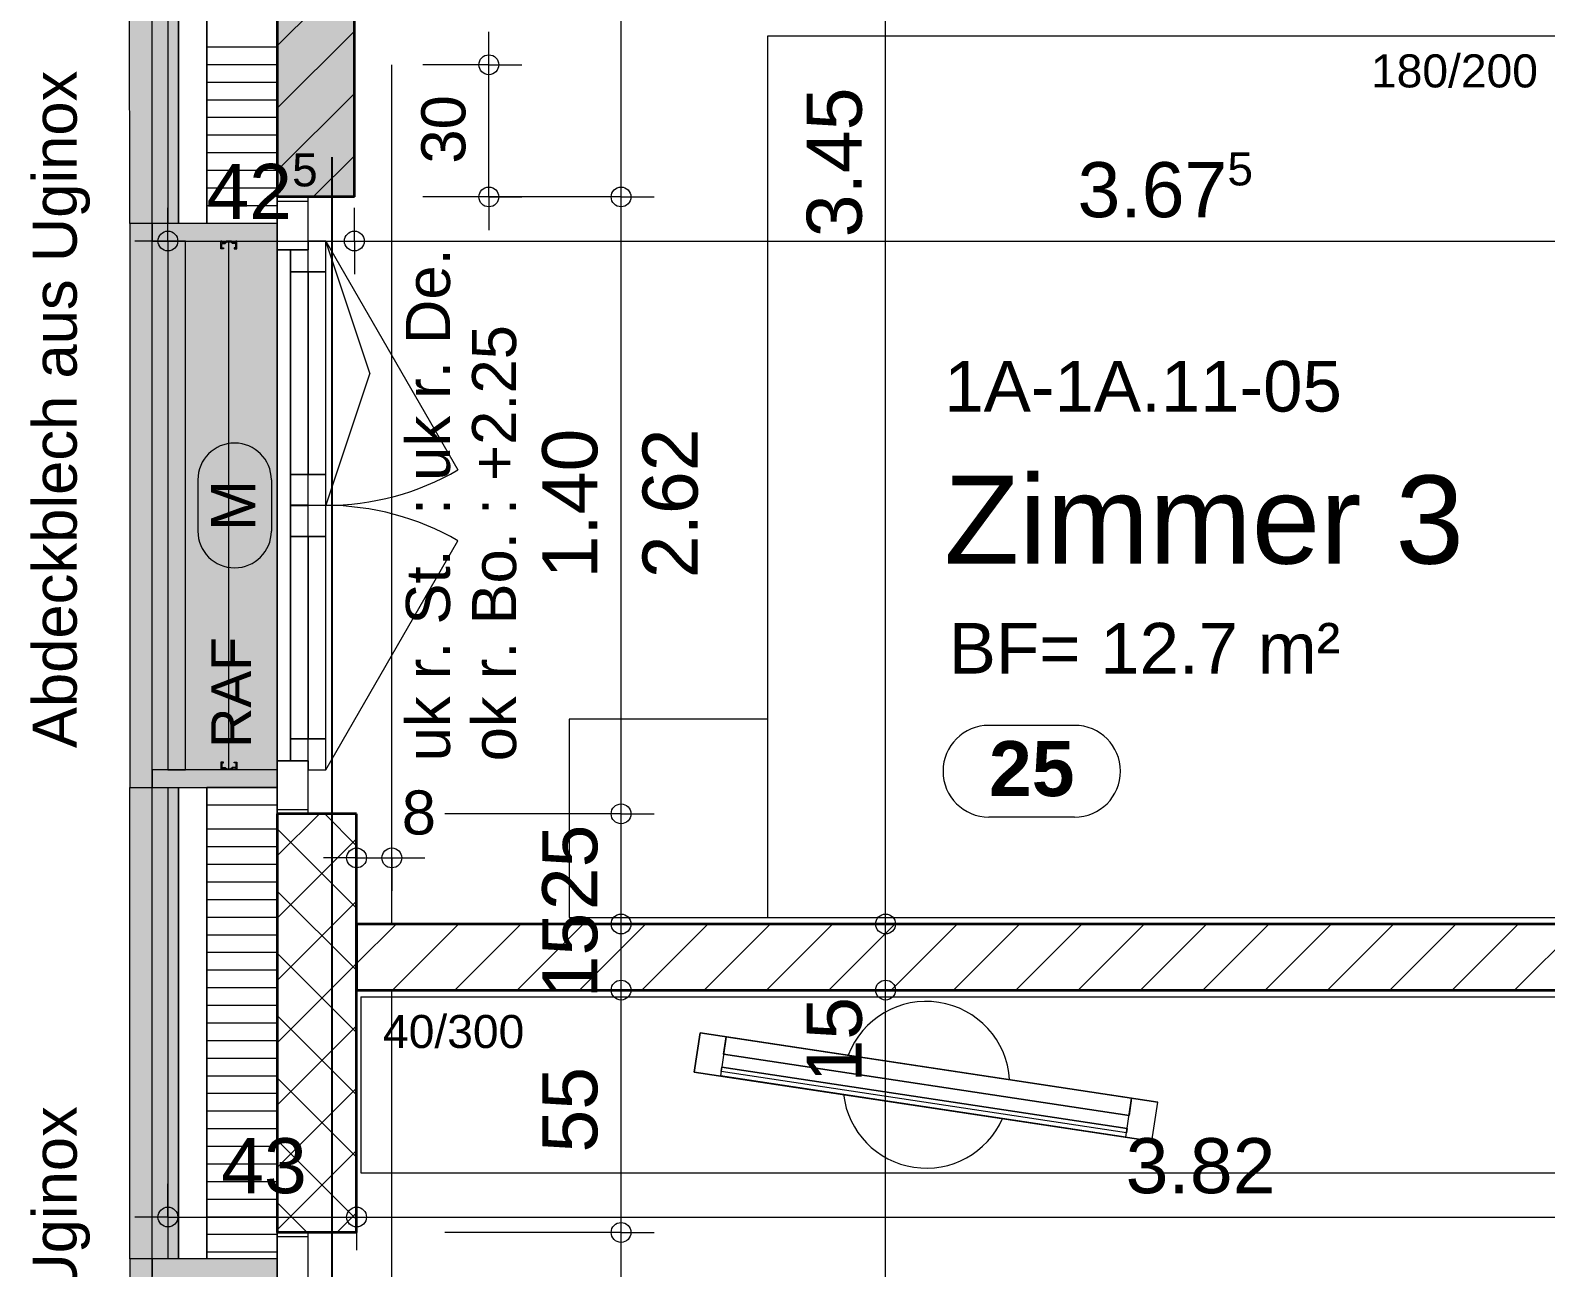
# Model space of a CAD drawing. Header units: metres. Extents: x 0.003 to 0.843, y 0.003 to 0.597.
# Drawn here: x 0.3112 to 0.3799, y 0.2635 to 0.3197 of the extents above; entities that cross this region are included whole.
import ezdxf

# ---------------------------------------------------------------- set-up
doc = ezdxf.new("R2010")
doc.units = ezdxf.units.M
for name, pattern in [('AUSGEZOGEN', [0]), ('LINIE_23', [0.0079, 0.004, -0.0013, 0, -0.0013, 0, -0.0013]), ('PUNKT2', [3.175, 0, -3.175]), ('STRICHLINIE', [19.049999999999997, 12.7, -6.35]), ('STRICHPUNKT', [25.4, 12.7, -6.35, 0, -6.35])]:
    doc.linetypes.add(name, pattern=pattern)
for name, color, linetype, lineweight in [('Allgemein', 7, 'AUSGEZOGEN', 18), ('Bauachsen grob', 7, 'STRICHPUNKT', 13), ('Daemmung', 7, 'AUSGEZOGEN', 18), ('Elektro Text', 251, 'AUSGEZOGEN', 18), ('Fenster', 7, 'AUSGEZOGEN', 18), ('Fuellflaeche tragende Wände MW', 7, 'AUSGEZOGEN', 13), ('Holz Fassadenverkleidung', 7, 'AUSGEZOGEN', 18), ('Holzgelaender', 7, 'AUSGEZOGEN', 25), ('Konstruktion oben', 7, 'STRICHLINIE', 13), ('Moebel', 253, 'AUSGEZOGEN', 13), ('Oeffnungsrichtung Fenster', 7, 'AUSGEZOGEN', 13), ('Raumbezeichnung', 7, 'AUSGEZOGEN', 18), ('Rolladen', 7, 'AUSGEZOGEN', 13), ('Spengler', 7, 'AUSGEZOGEN', 18), ('Text Koten', 7, 'AUSGEZOGEN', 25), ('Text Werkplan Ausfuehrung', 7, 'AUSGEZOGEN', 25), ('Unterkonstruktion', 7, 'AUSGEZOGEN', 18), ('Vorhangbrett', 7, 'AUSGEZOGEN', 13), ('Wand Beton bewehrt', 7, 'AUSGEZOGEN', 35), ('Wand Mauerwerk tragend', 7, 'AUSGEZOGEN', 35), ('Werkplan- Ausfuehrungsmasse', 7, 'AUSGEZOGEN', 13)]:
    doc.layers.add(name, color=color, linetype=linetype, lineweight=lineweight)
doc.styles.add('ARIAL', font='ARIAL.TTF')

msp = doc.modelspace()

# ---------------------------------------------------------------- hatches: boundary and pattern name
at = {"layer": 'Allgemein', "linetype": 'AUSGEZOGEN', "lineweight": 13}
h = msp.add_hatch(color=32, dxfattribs=at)
h.paths.add_polyline_path([(0.3178799929618838, 0.3108973601029507), (0.3178799929618838, 0.3608973589853636), (0.3173999929726126, 0.3608973589853636), (0.3173999929726126, 0.3108973601029507)])
h.paths.add_polyline_path([(0.3178799929618838, 0.2840973607019773), (0.3178799929618838, 0.2852973606751553), (0.3173999929726126, 0.2852973606751553), (0.3173999929726126, 0.2840973607019773)])
h.paths.add_polyline_path([(0.3178799929618838, 0.386497358413159), (0.3178799929618838, 0.3928973582701078), (0.3173999929726126, 0.3928973582701078), (0.3173999929726126, 0.386497358413159)])
for points in [[(0.3191599929332736, 0.3100973601208321), (0.322359992861748, 0.3100973601208321), (0.322359992861748, 0.3108973601029507), (0.3191599929332736, 0.3108973601029507), (0.318359992951155, 0.3108973601029507), (0.3178799929618838, 0.3108973601029507), (0.3173999929726126, 0.3108973601029507), (0.3166799929887059, 0.3108973601029507), (0.3166799929887059, 0.3100973601208321), (0.3173999929726142, 0.3100973601208321), (0.3178799929618838, 0.3100973601208321), (0.318359992951155, 0.3100973601208321)], [(0.3191599929332736, 0.2852973606751553), (0.322359992861748, 0.2852973606751553), (0.322359992861748, 0.2860973606572739), (0.3191599929332736, 0.2860973606572739), (0.318359992951155, 0.2860973606572739), (0.3178799929618838, 0.2860973606572739), (0.317399992972614, 0.2860973606572739), (0.3166799929887059, 0.2860973606572739), (0.3166799929887059, 0.2852973606751553), (0.3173999929726126, 0.2852973606751553), (0.3178799929618838, 0.2852973606751553), (0.318359992951155, 0.2852973606751553)], [(0.3191599929332736, 0.2630973611713639), (0.3223599928617481, 0.2630973611713639), (0.3223599928617481, 0.2638973611534825), (0.3191599929332736, 0.2638973611534825), (0.318359992951155, 0.2638973611534825), (0.3178799929618838, 0.2638973611534825), (0.3173999929726126, 0.2638973611534825), (0.3166799929887059, 0.2638973611534825), (0.3166799929887059, 0.2630973611713639), (0.3173999929726143, 0.2630973611713639), (0.3178799929618838, 0.2630973611713639), (0.318359992951155, 0.2630973611713639)]]:
    msp.add_hatch(color=32, dxfattribs=at).paths.add_polyline_path(points)
h = msp.add_hatch(color=32, dxfattribs=at)
h.paths.add_polyline_path([(0.3178799929618838, 0.2025973625236443), (0.3178799929618838, 0.2382973617256871), (0.3173999929726126, 0.2382973617256871), (0.3173999929726126, 0.2025973625236443)])
h.paths.add_polyline_path([(0.3178799929618838, 0.2638973611534825), (0.3178799929618838, 0.2840973607019773), (0.3173999929726126, 0.2840973607019773), (0.3173999929726126, 0.2638973611534825)])
at = {"layer": 'Fuellflaeche tragende Wände MW', "linetype": 'AUSGEZOGEN', "lineweight": 13}
msp.add_hatch(color=241, dxfattribs=at).paths.add_polyline_path([(0.322359992861748, 0.3596973590121856), (0.322359992861748, 0.3120973600761285), (0.325859992783517, 0.3120973600761285), (0.325859992783517, 0.3596973590121856)])
at = {"layer": 'Holzgelaender', "linetype": 'AUSGEZOGEN', "lineweight": 13}
msp.add_hatch(color=254, dxfattribs=at).paths.add_polyline_path([(0.3181999929547312, 0.3100973601208331), (0.3181999929547312, 0.2860973606572748), (0.3173999929726126, 0.2860973606572748), (0.3173999929726126, 0.3100973601208331)], flags=16)
at = {"layer": 'Spengler', "linetype": 'AUSGEZOGEN', "lineweight": 13}
for points in [[(0.3156799930110577, 0.3608973589853636), (0.3156799930110577, 0.3108973601029507), (0.3173999929726126, 0.3108973601029507), (0.3173999929726126, 0.3608973589853636)], [(0.3156799930110577, 0.3108973601029507), (0.3156799930110577, 0.2852973606751553), (0.3166799929887059, 0.2852973606751553), (0.3166799929887059, 0.2860973606572739), (0.322359992861748, 0.2860973606572739), (0.322359992861748, 0.3100973601208331), (0.3166799929887059, 0.3100973601208331), (0.3166799929887059, 0.3108973601029507)], [(0.3156799930110577, 0.2638973611534825), (0.3173999929726126, 0.2638973611534825), (0.3173999929726126, 0.2852973606751553), (0.3156799930110577, 0.2852973606751553)], [(0.3156799930110577, 0.2638973611534825), (0.3156799930110577, 0.2382973617256871), (0.3166799929887057, 0.2382973617256871), (0.3166799929887057, 0.2390973617078057), (0.322359992861748, 0.2390973617078057), (0.322359992861748, 0.2630973611713648), (0.3166799929887057, 0.2630973611713648), (0.3166799929887057, 0.2638973611534825)]]:
    msp.add_hatch(color=254, dxfattribs=at).paths.add_polyline_path(points)

# ---------------------------------------------------------------- linework, layer by layer
at = {"layer": 'Allgemein', "color": 7, "linetype": 'AUSGEZOGEN', "lineweight": 13}
for p, q in [((0.3173999929726126, 0.3608973589853636), (0.3173999929726126, 0.3108973601029507)), ((0.3178799929618838, 0.3108973601029507), (0.3178799929618838, 0.3608973589853636)), ((0.3173999929726126, 0.3108973601029507), (0.3166799929887059, 0.3108973601029507)), ((0.3166799929887059, 0.3108973601029507), (0.3166799929887059, 0.3100973601208321)), ((0.318359992951155, 0.3108973601029507), (0.3178799929618838, 0.3108973601029507)), ((0.3191599929332736, 0.3108973601029507), (0.318359992951155, 0.3108973601029507)), ((0.322359992861748, 0.3108973601029507), (0.3191599929332736, 0.3108973601029507)), ((0.322359992861748, 0.3100973601208321), (0.322359992861748, 0.3108973601029507)), ((0.3166799929887059, 0.3100973601208321), (0.3173999929726142, 0.3100973601208321)), ((0.3173999929726142, 0.3100973601208321), (0.3178799929618838, 0.3100973601208321)), ((0.3178799929618838, 0.3100973601208321), (0.318359992951155, 0.3100973601208321)), ((0.318359992951155, 0.3100973601208321), (0.3191599929332736, 0.3100973601208321)), ((0.3191599929332736, 0.3100973601208321), (0.322359992861748, 0.3100973601208321)), ((0.317399992972614, 0.2860973606572739), (0.3166799929887059, 0.2860973606572739)), ((0.3166799929887059, 0.2860973606572739), (0.3166799929887059, 0.2852973606751553)), ((0.3178799929618838, 0.2860973606572739), (0.317399992972614, 0.2860973606572739)), ((0.318359992951155, 0.2860973606572739), (0.3178799929618838, 0.2860973606572739)), ((0.3191599929332736, 0.2860973606572739), (0.318359992951155, 0.2860973606572739)), ((0.322359992861748, 0.2860973606572739), (0.3191599929332736, 0.2860973606572739)), ((0.322359992861748, 0.2852973606751553), (0.322359992861748, 0.2860973606572739)), ((0.3166799929887059, 0.2852973606751553), (0.3173999929726126, 0.2852973606751553)), ((0.3173999929726126, 0.2852973606751553), (0.3173999929726126, 0.2840973607019773)), ((0.3178799929618838, 0.2852973606751553), (0.318359992951155, 0.2852973606751553)), ((0.3178799929618838, 0.2840973607019773), (0.3178799929618838, 0.2852973606751553)), ((0.318359992951155, 0.2852973606751553), (0.3191599929332736, 0.2852973606751553)), ((0.3191599929332736, 0.2852973606751553), (0.322359992861748, 0.2852973606751553)), ((0.3173999929726126, 0.2840973607019773), (0.3173999929726126, 0.2638973611534825)), ((0.3178799929618838, 0.2638973611534825), (0.3178799929618838, 0.2840973607019773)), ((0.3173999929726126, 0.2638973611534825), (0.3166799929887059, 0.2638973611534825)), ((0.3166799929887059, 0.2638973611534825), (0.3166799929887059, 0.2630973611713639)), ((0.318359992951155, 0.2638973611534825), (0.3178799929618838, 0.2638973611534825)), ((0.3191599929332736, 0.2638973611534825), (0.318359992951155, 0.2638973611534825)), ((0.3223599928617481, 0.2638973611534825), (0.3191599929332736, 0.2638973611534825)), ((0.3223599928617481, 0.2630973611713639), (0.3223599928617481, 0.2638973611534825))]:
    msp.add_line(p, q, dxfattribs=at)
at = {"layer": 'Bauachsen grob', "color": 32, "linetype": 'LINIE_23', "lineweight": 25, "true_color": 0xc36e14}
msp.add_line((0.3248599928058686, 0.01389736674141804), (0.3248599928058687, 0.5809999870806931), dxfattribs=at)
at = {"layer": 'Daemmung', "color": 7, "linetype": 'AUSGEZOGEN', "lineweight": 18}
for p, q in [((0.3191599929332736, 0.3608973589853636), (0.3191599929332736, 0.3108973601029507)), ((0.322359992861748, 0.3120973600761285), (0.322359992861748, 0.3596973590121856)), ((0.322359992861748, 0.3108973601029507), (0.322359992861748, 0.3120973600761285)), ((0.322359992861748, 0.3108973601029507), (0.3191599929332736, 0.3108973601029507)), ((0.3191599929332736, 0.2852973606751553), (0.322359992861748, 0.2852973606751553)), ((0.3191599929332736, 0.2852973606751553), (0.3191599929332736, 0.2840973607019773)), ((0.322359992861748, 0.2840973607019773), (0.322359992861748, 0.2852973606751553)), ((0.3191599929332736, 0.2840973607019773), (0.3191599929332736, 0.2638973611534825)), ((0.322359992861748, 0.2650973611266604), (0.322359992861748, 0.2840973607019773)), ((0.322359992861748, 0.2638973611534825), (0.322359992861748, 0.2650973611266604)), ((0.3223599928617481, 0.2638973611534825), (0.3191599929332737, 0.2638973611534825))]:
    msp.add_line(p, q, dxfattribs=at)
at = {"layer": 'Daemmung', "color": 7, "linetype": 'AUSGEZOGEN', "lineweight": 13}
for p, q in [((0.3223599911111067, 0.2833973619915755), (0.3191599929332735, 0.2833973618516991)), ((0.3223599911460759, 0.282597361997536), (0.3191599929332736, 0.2825973618576596)), ((0.3223599911460759, 0.282597361997536), (0.3191599929332736, 0.2825973618576596)), ((0.322359991181045, 0.2817973620034965), (0.3191599929332735, 0.28179736186362)), ((0.3223599912160141, 0.280997362009457), (0.3191599929332735, 0.2809973618695805)), ((0.3223599912509832, 0.2801973620154174), (0.3191599929332735, 0.280197361875541)), ((0.3223599912859524, 0.2793973620213778), (0.3191599929332736, 0.2793973618815015)), ((0.3223599912859524, 0.2793973620213778), (0.3191599929332736, 0.2793973618815015)), ((0.3223599913209215, 0.2785973620273384), (0.3191599929332736, 0.278597361887462)), ((0.3223599913558907, 0.2777973620332988), (0.3191599929332736, 0.2777973618934225)), ((0.3223599913908597, 0.2769973620392593), (0.3191599929332736, 0.2769973618993829)), ((0.3223599914258288, 0.2761973620452197), (0.3191599929332735, 0.2761973619053434)), ((0.3223599914258288, 0.2761973620452197), (0.3191599929332735, 0.2761973619053434)), ((0.3223599914607979, 0.2753973620511802), (0.3191599929332735, 0.2753973619113038)), ((0.322359991495767, 0.2745973620571407), (0.3191599929332735, 0.2745973619172643)), ((0.3223599915307361, 0.2737973620631011), (0.3191599929332735, 0.2737973619232247)), ((0.3223599915657052, 0.2729973620690616), (0.3191599929332735, 0.2729973619291852)), ((0.3223599915657052, 0.2729973620690616), (0.3191599929332735, 0.2729973619291852)), ((0.3223599916006744, 0.272197362075022), (0.3191599929332735, 0.2721973619351457)), ((0.3223599916356435, 0.2713973620809825), (0.3191599929332736, 0.2713973619411061)), ((0.3223599916706126, 0.270597362086943), (0.3191599929332735, 0.2705973619470666)), ((0.3223599917055817, 0.2697973620929034), (0.3191599929332736, 0.2697973619530271)), ((0.3223599917055817, 0.2697973620929034), (0.3191599929332736, 0.2697973619530271)), ((0.3223599917405509, 0.268997362098864), (0.3191599929332736, 0.2689973619589875)), ((0.3223599917755199, 0.2681973621048244), (0.3191599929332736, 0.2681973619649481)), ((0.3223599918104891, 0.2673973621107849), (0.3191599929332735, 0.2673973619709085)), ((0.3223599918454581, 0.2665973621167453), (0.3191599929332735, 0.2665973619768689)), ((0.3223599918454581, 0.2665973621167453), (0.3191599929332735, 0.2665973619768689)), ((0.3223599918804273, 0.2657973621227058), (0.3191599929332735, 0.2657973619828293)), ((0.3223599919153963, 0.2649973621286663), (0.3191599929332735, 0.2649973619887899)), ((0.3223599919503655, 0.2641973621346267), (0.3191599929332736, 0.2641973619947504))]:
    msp.add_line(p, q, dxfattribs=at)
for points in [[(0.322359992861748, 0.3188973605424376), (0.322359992861748, 0.3188973605424376), (0.319159993742333, 0.3188973604025613)], [(0.322359992861748, 0.318097360548398), (0.322359992861748, 0.318097360548398), (0.3191599937773021, 0.3180973604085217)], [(0.322359992861748, 0.3172973605543586), (0.322359992861748, 0.3172973605543586), (0.3191599938122713, 0.3172973604144821)], [(0.322359992861748, 0.3172973605543586), (0.322359992861748, 0.3172973605543586), (0.3191599938122713, 0.3172973604144821)], [(0.322359992861748, 0.316497360560319), (0.322359992861748, 0.316497360560319), (0.3191599938472404, 0.3164973604204426)], [(0.322359992861748, 0.3156973605662796), (0.322359992861748, 0.3156973605662796), (0.3191599938822095, 0.3156973604264031)], [(0.322359992861748, 0.31489736057224), (0.322359992861748, 0.31489736057224), (0.3191599939171786, 0.3148973604323636)], [(0.322359992861748, 0.3140973605782004), (0.322359992861748, 0.3140973605782004), (0.3191599939521477, 0.314097360438324)], [(0.322359992861748, 0.3140973605782004), (0.322359992861748, 0.3140973605782004), (0.3191599939521477, 0.314097360438324)], [(0.322359992861748, 0.3132973605841608), (0.322359992861748, 0.3132973605841608), (0.3191599939871168, 0.3132973604442846)], [(0.322359992861748, 0.3124973605901214), (0.322359992861748, 0.3124973605901214), (0.3191599940220859, 0.3124973604502448)], [(0.322359992861748, 0.3116973605960818), (0.322359992861748, 0.3116973605960818), (0.319159994057055, 0.3116973604562055)], [(0.322359992861748, 0.3108973606020423), (0.322359992861748, 0.3108973606020423), (0.3191599940920242, 0.3108973604621658)], [(0.322359992861748, 0.2852973607927771), (0.322359992861748, 0.2852973607927772), (0.322359992861748, 0.2852973606751553), (0.322359992861748, 0.2852973607927772), (0.3223599928617479, 0.2852973607927771), (0.3191599952110357, 0.2852973606529008)], [(0.322359992861748, 0.2852973607927771), (0.322359992861748, 0.2852973607927772), (0.322359992861748, 0.2852973606751553), (0.322359992861748, 0.2852973607927772), (0.3223599928617479, 0.2852973607927771), (0.3191599952110357, 0.2852973606529008)], [(0.322359992861748, 0.2844973607987377), (0.322359992861748, 0.2844973607987377), (0.3223599928617479, 0.2844973607987377), (0.3223599928617479, 0.2844973607987377), (0.3191599952460048, 0.2844973606588612)]]:
    msp.add_lwpolyline(points, dxfattribs=at)
at = {"layer": 'Elektro Text', "color": 40, "linetype": 'AUSGEZOGEN', "lineweight": 18}
for p, q in [((0.3187599929496629, 0.2992581152643937), (0.3187599929496629, 0.2969306937184114)), ((0.3220933262035234, 0.2992581152643937), (0.3220933262035234, 0.2969306937184114))]:
    msp.add_line(p, q, dxfattribs=at)
for centre, start, end in [((0.3204266595765931, 0.2992581152643937), 0, 180), ((0.3204266595765931, 0.2969306937184114), 180, 0)]:
    msp.add_arc(centre, 0.001666666626930236, start, end, dxfattribs=at)
at = {"layer": 'Fenster', "color": 7, "linetype": 'AUSGEZOGEN', "lineweight": 13}
for p, q in [((0.3237599928304539, 0.3086973601521245), (0.3237599928304539, 0.299507360357537)), ((0.3237599928304539, 0.2966873604205689), (0.3237599928304539, 0.2874973606259814))]:
    msp.add_line(p, q, dxfattribs=at)
for points in [[(0.3223599928617463, 0.311897360080599), (0.3223599928617463, 0.3096973601297727), (0.3237599928304539, 0.3096973601297727), (0.3237599928304539, 0.311897360080599), (0.3223599928617463, 0.311897360080599)], [(0.3223599928617463, 0.3108973601029507), (0.3156799930110577, 0.3108973601029507), (0.3156799930110577, 0.2852973606751553), (0.3223599928617463, 0.2852973606751553), (0.3223599928617463, 0.3108973601029507)], [(0.3237599928304539, 0.3100973601208321), (0.3237599928304539, 0.3096973601297727), (0.3229599928483352, 0.3096973601297727), (0.3229599928483352, 0.3086973601521245), (0.3245599928125725, 0.3086973601521245), (0.3245599928125725, 0.3100973601208321), (0.3237599928304539, 0.3100973601208321)], [(0.3229599928483352, 0.2864973606483331), (0.3229599928483352, 0.2980873603892765), (0.3237599928304539, 0.2980873603892765), (0.3237599928304539, 0.2981073603888294), (0.3229599928483352, 0.2981073603888294), (0.3229599928483352, 0.3096973601297727), (0.3223599928617463, 0.3096973601297727), (0.3223599928617463, 0.2864973606483331), (0.3229599928483352, 0.2864973606483331)], [(0.3229599928483352, 0.3086973601521245), (0.3229599928483352, 0.299507360357537), (0.3245599928125725, 0.299507360357537), (0.3245599928125725, 0.3086973601521245), (0.3229599928483352, 0.3086973601521245)], [(0.3229599928483352, 0.299507360357537), (0.3229599928483352, 0.2981073603888294), (0.3237599928304539, 0.2981073603888294), (0.3245599928125725, 0.2981073603888294), (0.3245599928125725, 0.299507360357537), (0.3229599928483352, 0.299507360357537)], [(0.3237599928304539, 0.2980873603892765), (0.3229599928483352, 0.2980873603892765), (0.3229599928483352, 0.2966873604205689), (0.3245599928125725, 0.2966873604205689), (0.3245599928125725, 0.2980873603892765), (0.3237599928304539, 0.2980873603892765)], [(0.3229599928483352, 0.2966873604205689), (0.3229599928483352, 0.2874973606259814), (0.3245599928125725, 0.2874973606259814), (0.3245599928125725, 0.2966873604205689), (0.3229599928483352, 0.2966873604205689)], [(0.3229599928483352, 0.2874973606259814), (0.3229599928483352, 0.2864973606483331), (0.3237599928304539, 0.2864973606483331), (0.3237599928304539, 0.2860973606572739), (0.3245599928125725, 0.2860973606572739), (0.3245599928125725, 0.2874973606259814), (0.3229599928483352, 0.2874973606259814)], [(0.3223599928617463, 0.2864973606483331), (0.3223599928617463, 0.284297360697507), (0.3237599928304539, 0.284297360697507), (0.3237599928304539, 0.2864973606483331), (0.3223599928617463, 0.2864973606483331)], [(0.3223599928617464, 0.2648973611311308), (0.3223599928617464, 0.2626973611803046), (0.3237599928304539, 0.2626973611803046), (0.3237599928304539, 0.2648973611311308), (0.3223599928617464, 0.2648973611311308)], [(0.3223599928617464, 0.2638973611534825), (0.3156799930110577, 0.2638973611534825), (0.3156799930110577, 0.2382973617256871), (0.3223599928617464, 0.2382973617256871), (0.3223599928617464, 0.2638973611534825)]]:
    msp.add_lwpolyline(points, dxfattribs=at)
at = {"layer": 'Holz Fassadenverkleidung', "color": 7, "linetype": 'PUNKT2', "lineweight": 13}
msp.add_line((0.3166799929887059, 0.1094173646063796), (0.3166799929887059, 0.4309973574185065), dxfattribs=at)
at = {"layer": 'Holzgelaender', "color": 7, "linetype": 'AUSGEZOGEN', "lineweight": 13}
for p, q in [((0.3173999929726126, 0.3100973601208331), (0.3173999929726126, 0.2860973606572748)), ((0.3181999929547312, 0.3100973601208331), (0.3173999929726126, 0.3100973601208331)), ((0.3181999929547312, 0.2860973606572748), (0.3181999929547312, 0.3100973601208331)), ((0.3173999929726126, 0.2860973606572748), (0.3181999929547312, 0.2860973606572748))]:
    msp.add_line(p, q, dxfattribs=at)
at = {"layer": 'Konstruktion oben', "color": 7, "linetype": 'STRICHPUNKT', "lineweight": 18}
msp.add_line((0.3166799929887059, 0.1094173646063796), (0.3166799929887059, 0.4886773561292579), dxfattribs=at)
at = {"layer": 'Moebel', "color": 253, "linetype": 'AUSGEZOGEN', "lineweight": 13}
for p, q in [((0.3446099923644217, 0.3193973599129609), (0.3446099923644217, 0.2793973608070305)), ((0.380609991559759, 0.3193973599129609), (0.3446099923644217, 0.3193973599129609)), ((0.3356099925655874, 0.2883973606058648), (0.3356099925655874, 0.2793973608070305)), ((0.3446099923644217, 0.2883973606058648), (0.3356099925655874, 0.2883973606058648)), ((0.3356099925655874, 0.2793973608070305), (0.3446099923644217, 0.2793973608070305)), ((0.3446099923644217, 0.2793973608070305), (0.380609991559759, 0.2793973608070305)), ((0.3261599927768115, 0.2757972636331983), (0.386159991435707, 0.275797426990298)), ((0.3261599927768115, 0.2757972528870096), (0.3261599927768115, 0.2677972638120122)), ((0.3415478316194064, 0.2741590141906431), (0.3412785527651239, 0.2723792701770849)), ((0.3412785527651239, 0.2723792701770849), (0.3415478316194064, 0.2741590141906431)), ((0.3415478316194064, 0.2741590141906431), (0.3415478316194064, 0.2741590141906431)), ((0.362311511777588, 0.2710174275573463), (0.3415478316194064, 0.2741590141906431)), ((0.3415478316194064, 0.2741590141906431), (0.362311511777588, 0.2710174275573463)), ((0.3427343276284454, 0.2739794949544544), (0.3424650487741628, 0.2721997509408962)), ((0.3427343276284455, 0.2739794949544544), (0.342465048774163, 0.2721997509408962)), ((0.3426146481376531, 0.2731884976150954), (0.3427343276284455, 0.2739794949544548)), ((0.3426146481376531, 0.2731884976150954), (0.3427343276284455, 0.2739794949544544)), ((0.3611250157685491, 0.2711969467935346), (0.3427343276284455, 0.2739794949544544)), ((0.3427343276284455, 0.2739794949544544), (0.3427343276284454, 0.2739794949544544)), ((0.3427343276284454, 0.2739794949544544), (0.3611250157685491, 0.2711969467935346)), ((0.3427343276284455, 0.2739794949544548), (0.3611250157685491, 0.2711969467935346)), ((0.3427343276284455, 0.2739794949544548), (0.3427343276284455, 0.2739794949544544)), ((0.3427343276284455, 0.2739794949544544), (0.3611250157685491, 0.2711969467935346)), ((0.3610053362777568, 0.2704059494541752), (0.3426146481376531, 0.2731884976150954)), ((0.3426146481376531, 0.2731884976150954), (0.3426146481376531, 0.2731884976150954)), ((0.3426146481376531, 0.2731884976150954), (0.3610053362777568, 0.2704059494541757)), ((0.3412785527651239, 0.2723792701770849), (0.3412785527651239, 0.2723792701770849)), ((0.3412785527651239, 0.2723792701770849), (0.3620422329233053, 0.2692376835437881)), ((0.3620422329233053, 0.2692376835437881), (0.3412785527651239, 0.2723792701770849)), ((0.3424949686468609, 0.2723975002757361), (0.342524888519559, 0.2725952496105761)), ((0.3424949686468609, 0.2723975002757361), (0.342524888519559, 0.2725952496105761)), ((0.3608856567869645, 0.2696149521148163), (0.3424949686468609, 0.2723975002757361)), ((0.3608856567869645, 0.2696149521148163), (0.3424949686468609, 0.2723975002757361)), ((0.3424949686468609, 0.2723975002757361), (0.3424949686468609, 0.2723975002757361)), ((0.342524888519559, 0.2725952496105761), (0.3609155766596625, 0.2698127014496563)), ((0.342524888519559, 0.2725952496105761), (0.342524888519559, 0.2725952496105761)), ((0.3609155766596626, 0.2698127014496563), (0.342524888519559, 0.2725952496105761)), ((0.342465048774163, 0.2721997509408962), (0.3608557369142665, 0.2694172027799764)), ((0.3608557369142665, 0.2694172027799764), (0.3424650487741628, 0.2721997509408962)), ((0.3424650487741628, 0.2721997509408962), (0.342465048774163, 0.2721997509408962)), ((0.3608557369142665, 0.2694172027799764), (0.3611250157685491, 0.2711969467935346)), ((0.3608557369142665, 0.2694172027799764), (0.3611250157685491, 0.2711969467935346)), ((0.3611250157685491, 0.2711969467935346), (0.3610053362777568, 0.2704059494541752)), ((0.3611250157685491, 0.2711969467935346), (0.3610053362777568, 0.2704059494541757)), ((0.3611250157685491, 0.2711969467935346), (0.3611250157685491, 0.2711969467935346)), ((0.3611250157685491, 0.2711969467935346), (0.3611250157685491, 0.2711969467935346)), ((0.3620422329233053, 0.2692376835437881), (0.362311511777588, 0.2710174275573463)), ((0.3620422329233053, 0.2692376835437881), (0.362311511777588, 0.2710174275573463)), ((0.362311511777588, 0.2710174275573463), (0.362311511777588, 0.2710174275573463)), ((0.3610053362777568, 0.2704059494541757), (0.3610053362777568, 0.2704059494541752)), ((0.3609155766596625, 0.2698127014496563), (0.3608856567869645, 0.2696149521148163)), ((0.3609155766596626, 0.2698127014496563), (0.3608856567869645, 0.2696149521148163)), ((0.3608856567869645, 0.2696149521148163), (0.3608856567869645, 0.2696149521148163)), ((0.3609155766596625, 0.2698127014496563), (0.3609155766596626, 0.2698127014496563)), ((0.3608557369142665, 0.2694172027799764), (0.3608557369142665, 0.2694172027799764)), ((0.3620422329233053, 0.2692376835437881), (0.3620422329233053, 0.2692376835437881)), ((0.3261599927768115, 0.2677972380210831), (0.386159991435707, 0.2677973046624779))]:
    msp.add_line(p, q, dxfattribs=at)
for centre, radius, start, end in [((0.351809992203488, 0.2717972235215765), 0.00378739260380356, 3.590563530572255, 159.2020164678803), ((0.351809992203488, 0.271797223521576), 0.003780941706546412, 186.7326061058234, 336.0599738857466)]:
    msp.add_arc(centre, radius, start, end, dxfattribs=at)
at = {"layer": 'Oeffnungsrichtung Fenster', "color": 7, "linetype": 'AUSGEZOGEN', "lineweight": 13}
for p, q in [((0.3245599928125725, 0.3100973601208321), (0.3305599926784621, 0.2997050555077049)), ((0.3265599927678691, 0.3041023602548307), (0.3245599928125725, 0.3100973601208321)), ((0.3265599927678691, 0.3041023602548307), (0.3245599928125725, 0.2981073603888294)), ((0.3245599928125725, 0.2860973606572739), (0.3305599926784621, 0.296489665270401))]:
    msp.add_line(p, q, dxfattribs=at)
for centre, start, end in [((0.324559992812575, 0.3100973601208319), 269.9999999999984, 299.9999999999978), ((0.3245599928125745, 0.2860973606572738), 59.99999999999822, 89.99999999999761)]:
    msp.add_arc(centre, 0.0119999997317791, start, end, dxfattribs=at)
at = {"layer": 'Rolladen', "color": 7, "linetype": 'AUSGEZOGEN', "lineweight": 13}
for p, q in [((0.3198399929180724, 0.3100873601210565), (0.3197999929189665, 0.3100873601210565)), ((0.3197999929189665, 0.3097473601286561), (0.3197999929189665, 0.3100873601210565)), ((0.3198399929180724, 0.3100273601223976), (0.3198399929180724, 0.3100873601210565)), ((0.3199799929149432, 0.3100273601223976), (0.3200499929133785, 0.3100973601208321)), ((0.3202699929084612, 0.3100973601208321), (0.3200499929133785, 0.3100973601208321)), ((0.3202099929098023, 0.3100973601208321), (0.3201099929120375, 0.3100973601208321)), ((0.3202199929095788, 0.3100973601208321), (0.3202099929098023, 0.3100973601208321)), ((0.3203399929068966, 0.3100273601223967), (0.3202699929084612, 0.3100973601208321)), ((0.3204799929037673, 0.3100273601223967), (0.3204799929037673, 0.3100873601210555)), ((0.3205199929028733, 0.3100873601210555), (0.3204799929037673, 0.3100873601210555)), ((0.3205199929028733, 0.3097473601286552), (0.3205199929028733, 0.3100873601210555)), ((0.3199199929162843, 0.3097473601286561), (0.3197999929189665, 0.3097473601286561)), ((0.3198399929180724, 0.3100273601223976), (0.3199799929149432, 0.3100273601223976)), ((0.3198399929180724, 0.3099873601232916), (0.3199965614570682, 0.3099873601232916)), ((0.3198399929180724, 0.309787360127762), (0.3198399929180724, 0.3099873601232916)), ((0.3198399929180724, 0.309787360127762), (0.3199199929162843, 0.309787360127762)), ((0.3199199929162843, 0.309787360127762), (0.3199199929162843, 0.3097473601286561)), ((0.3199965614570682, 0.3099873601232916), (0.3200665614555036, 0.3100573601217261)), ((0.3200665614555036, 0.3100573601217261), (0.3202534243663373, 0.3100573601217261)), ((0.3203234243647727, 0.3099873601232908), (0.3202534243663373, 0.3100573601217261)), ((0.3204799929037673, 0.3099873601232908), (0.3203234243647727, 0.3099873601232908)), ((0.3204799929037673, 0.3100273601223967), (0.3203399929068966, 0.3100273601223967)), ((0.3203999929055554, 0.3097873601277612), (0.3203999929055554, 0.3097473601286552)), ((0.3204799929037673, 0.3097873601277612), (0.3203999929055554, 0.3097873601277612)), ((0.3203999929055554, 0.3097473601286552), (0.3205199929028733, 0.3097473601286552)), ((0.3204799929037673, 0.3097873601277612), (0.3204799929037673, 0.3099873601232908)), ((0.3199199929162843, 0.2864473606494494), (0.3197999929189665, 0.2864473606494494)), ((0.3197999929189665, 0.2864473606494494), (0.3197999929189665, 0.2861073606570489)), ((0.3198399929180724, 0.2861073606570489), (0.3197999929189665, 0.2861073606570489)), ((0.3198399929180724, 0.2864073606503434), (0.3198399929180724, 0.2862073606548138)), ((0.3198399929180724, 0.2864073606503434), (0.3199199929162843, 0.2864073606503434)), ((0.3198399929180724, 0.2862073606548138), (0.3199965614570682, 0.2862073606548138)), ((0.3198399929180724, 0.2861673606557079), (0.3198399929180724, 0.2861073606570489)), ((0.3198399929180724, 0.2861673606557079), (0.3199799929149432, 0.2861673606557079)), ((0.3199199929162843, 0.2864073606503434), (0.3199199929162843, 0.2864473606494494)), ((0.3199799929149432, 0.2861673606557079), (0.3200499929133785, 0.2860973606572739)), ((0.3199965614570682, 0.2862073606548138), (0.3200665614555036, 0.2861373606563798)), ((0.3202699929084612, 0.2860973606572739), (0.3200499929133785, 0.2860973606572739)), ((0.3200665614555036, 0.2861373606563798), (0.3202534243663373, 0.2861373606563798)), ((0.3202099929098023, 0.2860973606572739), (0.3201099929120375, 0.2860973606572739)), ((0.3202199929095788, 0.2860973606572739), (0.3202099929098023, 0.2860973606572739)), ((0.3203234243647727, 0.2862073606548152), (0.3202534243663373, 0.2861373606563798)), ((0.3203399929068966, 0.2861673606557092), (0.3202699929084612, 0.2860973606572739)), ((0.3204799929037673, 0.2862073606548152), (0.3203234243647727, 0.2862073606548152)), ((0.3204799929037673, 0.2861673606557092), (0.3203399929068966, 0.2861673606557092)), ((0.3203999929055554, 0.2864473606494508), (0.3205199929028733, 0.2864473606494508)), ((0.3203999929055554, 0.2864073606503448), (0.3203999929055554, 0.2864473606494508)), ((0.3204799929037673, 0.2864073606503448), (0.3203999929055554, 0.2864073606503448)), ((0.3204799929037673, 0.2864073606503448), (0.3204799929037673, 0.2862073606548152)), ((0.3204799929037673, 0.2861673606557092), (0.3204799929037673, 0.2861073606570503)), ((0.3205199929028733, 0.2861073606570503), (0.3204799929037673, 0.2861073606570503)), ((0.3205199929028733, 0.2864473606494508), (0.3205199929028733, 0.2861073606570503))]:
    msp.add_line(p, q, dxfattribs=at)
at = {"layer": 'Rolladen', "color": 7, "linetype": 'STRICHPUNKT', "lineweight": 13}
msp.add_line((0.3201599929109199, 0.2860973606572739), (0.3201599929109199, 0.3100973601208321), dxfattribs=at)
at = {"layer": 'Spengler', "color": 7, "linetype": 'AUSGEZOGEN', "lineweight": 13}
for p, q in [((0.3156799930110577, 0.3108973601029507), (0.3155999930128459, 0.3606973589898339)), ((0.3156799930110577, 0.2638973611534825), (0.3156799930110577, 0.2852973606751553))]:
    msp.add_line(p, q, dxfattribs=at)
at = {"layer": 'Text Werkplan Ausfuehrung', "color": 240, "linetype": 'AUSGEZOGEN', "lineweight": 13}
for p, q in [((0.3585363789939618, 0.2881144405877167), (0.3546516586684918, 0.2881144405877167)), ((0.3585363789939618, 0.2839477740799957), (0.3546516586684918, 0.2839477740799957))]:
    msp.add_line(p, q, dxfattribs=at)
for centre, start, end in [((0.3546516586684918, 0.2860311073338562), 90, 270), ((0.3585363789939618, 0.2860311073338562), 270, 90)]:
    msp.add_arc(centre, 0.002083333253860473, start, end, dxfattribs=at)
at = {"layer": 'Unterkonstruktion', "color": 7, "linetype": 'AUSGEZOGEN', "lineweight": 13}
for p, q in [((0.3178799929618838, 0.3608973589853636), (0.3178799929618838, 0.3108973601029507)), ((0.3191599929332736, 0.3108973601029507), (0.3191599929332736, 0.3608973589853636)), ((0.318359992951155, 0.3108973601029507), (0.3178799929618838, 0.3108973601029507)), ((0.3191599929332736, 0.3108973601029507), (0.318359992951155, 0.3108973601029507)), ((0.3178799929618838, 0.2852973606751553), (0.318359992951155, 0.2852973606751553)), ((0.3178799929618838, 0.2852973606751553), (0.3178799929618838, 0.2840973607019773)), ((0.318359992951155, 0.2852973606751553), (0.3191599929332736, 0.2852973606751553)), ((0.3191599929332736, 0.2840973607019773), (0.3191599929332736, 0.2852973606751553)), ((0.3178799929618838, 0.2840973607019773), (0.3178799929618838, 0.2638973611534825)), ((0.3191599929332736, 0.2638973611534825), (0.3191599929332736, 0.2840973607019773)), ((0.3183599929511551, 0.2638973611534825), (0.3178799929618839, 0.2638973611534825)), ((0.3191599929332737, 0.2638973611534825), (0.3183599929511551, 0.2638973611534825))]:
    msp.add_line(p, q, dxfattribs=at)
at = {"layer": 'Vorhangbrett', "color": 191, "linetype": 'AUSGEZOGEN', "lineweight": 13, "true_color": 0xbe96ea}
for p, q in [((0.3319599926471712, 0.3180973599420181), (0.3319599926471712, 0.3195973599550566)), ((0.3319599926471712, 0.3120973600761285), (0.3319599926471712, 0.3180973599420181)), ((0.3319599926471712, 0.3120973600761285), (0.3319599926471712, 0.3105973630843303)), ((0.3259599927812818, 0.2820973607466808), (0.3244599957894835, 0.2820973607466808)), ((0.3259599927812817, 0.2820973607466808), (0.3275599927455189, 0.2820973607466808)), ((0.3275599927455189, 0.2820973607466808), (0.3290599927585574, 0.2820973607466808))]:
    msp.add_line(p, q, dxfattribs=at)
at = {"layer": 'Vorhangbrett', "color": 191, "linetype": 'STRICHPUNKT', "lineweight": 13, "true_color": 0xbe96ea}
for p, q in [((0.3275599927455189, 0.279097360813736), (0.3275599927455189, 0.3180973599420181)), ((0.3275599927455189, 0.2310973618866197), (0.3275599927455189, 0.2760973608807913))]:
    msp.add_line(p, q, dxfattribs=at)
at = {"layer": 'Vorhangbrett', "color": 191, "linetype": 'AUSGEZOGEN', "lineweight": 18, "true_color": 0xbe96ea}
for p, q in [((0.3319599926471712, 0.3180973599420181), (0.3289599927142265, 0.3180973599420181)), ((0.3319599926471712, 0.3180973599420181), (0.3304599926341327, 0.3180973599420181)), ((0.3319599926471712, 0.3180973599420181), (0.3334599896389696, 0.3180973599420181)), ((0.3319599926471712, 0.3120973600761285), (0.3304599926341327, 0.3120973600761285)), ((0.3319599926471712, 0.3120973600761285), (0.3334599896389696, 0.3120973600761285)), ((0.3259599927812818, 0.2820973607466808), (0.3259599927812818, 0.2835973607597193)), ((0.3275599927455189, 0.2820973607466808), (0.3275599927455189, 0.2835973607597193)), ((0.3259599927812818, 0.2820973607466808), (0.3259599927812818, 0.2805973637548826)), ((0.3275599927455189, 0.2820973607466808), (0.3275599927455189, 0.2805973637548826))]:
    msp.add_line(p, q, dxfattribs=at)
msp.add_lwpolyline([(0.3319599926471712, 0.3120973600761285), (0.3298260057151435, 0.3120973600761285), (0.3298260057151435, 0.3120973600761285), (0.3289599927142265, 0.3120973600761285)], dxfattribs=at)
for centre in [(0.3319599926471712, 0.3180973599420181), (0.3319599926471712, 0.3120973600761285), (0.3259599927812818, 0.2820973607466808), (0.3275599927455189, 0.2820973607466808)]:
    msp.add_circle(centre, 0.0004500000039115547, dxfattribs=at)
at = {"layer": 'Wand Beton bewehrt', "color": 7, "linetype": 'AUSGEZOGEN', "lineweight": 35}
for p, q in [((0.325859992783517, 0.2840973607019773), (0.322359992861748, 0.2840973607019773)), ((0.322359992861748, 0.2840973607019773), (0.322359992861748, 0.2650973611266604)), ((0.3259527464046321, 0.2840973607019773), (0.325859992783517, 0.2840973607019773)), ((0.3259599927812817, 0.2840973607019773), (0.3259527464046321, 0.2840973607019773)), ((0.3259599927812817, 0.2790973608137547), (0.3259599927812817, 0.2840973607019773)), ((0.3259599927812817, 0.2760973608807913), (0.3259599927812817, 0.2790973608137547)), ((0.3259599927812817, 0.2650973611266604), (0.3259599927812817, 0.2760973608807913)), ((0.3237599928304539, 0.2650973611266604), (0.3223599928617481, 0.2650973611266604)), ((0.325959992781282, 0.2650973611266604), (0.3237599928304539, 0.2650973611266604))]:
    msp.add_line(p, q, dxfattribs=at)
at = {"layer": 'Wand Beton bewehrt', "color": 7, "linetype": 'AUSGEZOGEN', "lineweight": 13}
for p, q in [((0.3223599928617479, 0.2821848880219637), (0.3242724655417616, 0.2840973607019773)), ((0.322359992861748, 0.2664530268185323), (0.32371565855362, 0.2650973611266604))]:
    msp.add_line(p, q, dxfattribs=at)
at = {"layer": 'Wand Beton bewehrt', "color": 180, "linetype": 'STRICHPUNKT', "lineweight": 18}
for p, q in [((0.3237599928304539, 0.2650973611266604), (0.3223599928617464, 0.2650973611266604)), ((0.3223599928617464, 0.2650973611266604), (0.3223599928617464, 0.2638973611534825)), ((0.3237599928304539, 0.2370973617525092), (0.3237599928304539, 0.2650973611266604)), ((0.3223599928617464, 0.2638973611534825), (0.3223599928617464, 0.2630973611713648))]:
    msp.add_line(p, q, dxfattribs=at)
at = {"layer": 'Wand Beton bewehrt', "color": 7, "linetype": 'AUSGEZOGEN', "lineweight": 13}
for points in [[(0.3245146488515266, 0.2840973607019773), (0.3259599927812817, 0.2826520167722221), (0.3259599927812817, 0.2826520167722221)], [(0.322359992861748, 0.2834235895670096), (0.3259599927812817, 0.2798235896474759), (0.3259599927812817, 0.2798235896474759)], [(0.3223599928617479, 0.2793564608972174), (0.3259599927812816, 0.2829564608167511), (0.3259599927812817, 0.2829564608167512)], [(0.322359992861748, 0.2805951624422634), (0.3259599927812817, 0.2769951625227297), (0.3259599927812817, 0.2769951625227297)], [(0.3223599928617479, 0.2765280337724712), (0.3259599927812816, 0.280128033692005), (0.3259599927812817, 0.280128033692005)], [(0.322359992861748, 0.2777667353175173), (0.3259599927812817, 0.2741667353979836), (0.3259599927812817, 0.2741667353979836)], [(0.3223599928617479, 0.273699606647725), (0.3259599927812816, 0.2772996065672588), (0.3259599927812817, 0.2772996065672588)], [(0.322359992861748, 0.2749383081927711), (0.3259599927812817, 0.2713383082732372), (0.3259599927812817, 0.2713383082732372)], [(0.3223599928617479, 0.2708711795229788), (0.3259599927812816, 0.2744711794425125), (0.3259599927812817, 0.2744711794425126)], [(0.322359992861748, 0.2721098810680249), (0.3259599927812817, 0.2685098811484912), (0.3259599927812817, 0.2685098811484912)], [(0.3223599928617479, 0.2680427523982326), (0.3259599927812816, 0.2716427523177664), (0.3259599927812817, 0.2716427523177664)], [(0.322359992861748, 0.2692814539432786), (0.3259599927812817, 0.2656814540237448), (0.3259599927812817, 0.2656814540237448)], [(0.3223599928617479, 0.2652143252734863), (0.3259599927812816, 0.2688143251930201), (0.3259599927812817, 0.2688143251930201)], [(0.3250714558396682, 0.2650973611266604), (0.3259599927812816, 0.2659858980682739), (0.3259599927812817, 0.265985898068274)]]:
    msp.add_lwpolyline(points, dxfattribs=at)
at = {"layer": 'Wand Mauerwerk tragend', "color": 7, "linetype": 'AUSGEZOGEN', "lineweight": 35}
for p, q in [((0.322359992861748, 0.3596973590121856), (0.322359992861748, 0.3120973600761285)), ((0.3258599927835169, 0.3120973600761417), (0.3258599927835169, 0.3480973592714658)), ((0.3237599928304539, 0.3120973600761285), (0.322359992861748, 0.3120973600761285)), ((0.325859992783517, 0.3120973600761285), (0.3237599928304539, 0.3120973600761285)), ((0.3993599911406638, 0.279097360813736), (0.3259599927812817, 0.279097360813736)), ((0.3259599927812817, 0.279097360813736), (0.3259599927812817, 0.2760973608807913)), ((0.3259599927812817, 0.2760973608807913), (0.3993599911406638, 0.2760973608807913))]:
    msp.add_line(p, q, dxfattribs=at)
at = {"layer": 'Wand Mauerwerk tragend', "color": 180, "linetype": 'STRICHPUNKT', "lineweight": 18}
for p, q in [((0.3237599928304539, 0.3120973600761285), (0.3223599928617463, 0.3120973600761285)), ((0.3223599928617463, 0.3120973600761285), (0.3223599928617463, 0.3108973601029507)), ((0.3237599928304539, 0.2840973607019773), (0.3237599928304539, 0.3120973600761285)), ((0.3223599928617463, 0.3108973601029507), (0.3223599928617463, 0.3100973601208331)), ((0.3223599928617463, 0.3100973601208331), (0.3223599928617463, 0.2860973606572748)), ((0.3223599928617463, 0.2860973606572748), (0.3223599928617463, 0.2852973606751553)), ((0.3223599928617463, 0.2852973606751553), (0.3223599928617463, 0.2840973607019773)), ((0.3223599928617463, 0.2840973607019773), (0.3237599928304539, 0.2840973607019773))]:
    msp.add_line(p, q, dxfattribs=at)
at = {"layer": 'Wand Mauerwerk tragend', "color": 7, "linetype": 'AUSGEZOGEN', "lineweight": 13}
for p, q in [((0.3259599927812817, 0.2772996065672587), (0.3277577470277591, 0.2790973608137361)), ((0.3275861742195605, 0.2760973608807913), (0.3305861741525053, 0.2790973608137361)), ((0.3304146013443067, 0.2760973608807913), (0.3334146012772514, 0.2790973608137361)), ((0.3332430284690529, 0.2760973608807913), (0.3362430284019975, 0.2790973608137361)), ((0.336071455593799, 0.2760973608807913), (0.3390714555267438, 0.2790973608137361)), ((0.3388998827185452, 0.2760973608807913), (0.34189988265149, 0.2790973608137361)), ((0.3417283098432914, 0.2760973608807913), (0.3447283097762363, 0.2790973608137361)), ((0.3445567369680375, 0.2760973608807913), (0.3475567369009824, 0.2790973608137361)), ((0.3473851640927837, 0.2760973608807913), (0.3503851640257286, 0.2790973608137361)), ((0.3502135912175299, 0.2760973608807913), (0.3532135911504748, 0.2790973608137361)), ((0.3530420183422761, 0.2760973608807913), (0.3560420182752209, 0.2790973608137361)), ((0.3558704454670223, 0.2760973608807913), (0.3588704453999672, 0.2790973608137361)), ((0.3586988725917685, 0.2760973608807913), (0.3616988725247133, 0.2790973608137361)), ((0.3615272997165147, 0.2760973608807913), (0.3645272996494595, 0.2790973608137361)), ((0.3643557268412609, 0.2760973608807913), (0.3673557267742057, 0.2790973608137361)), ((0.367184153966007, 0.2760973608807913), (0.3701841538989518, 0.2790973608137361)), ((0.3700125810907532, 0.2760973608807913), (0.3730125810236981, 0.2790973608137361)), ((0.3728410082154994, 0.2760973608807913), (0.3758410081484442, 0.2790973608137361)), ((0.3756694353402456, 0.2760973608807913), (0.3786694352731905, 0.2790973608137361)), ((0.3784978624649917, 0.2760973608807913), (0.3814978623979366, 0.2790973608137361))]:
    msp.add_line(p, q, dxfattribs=at)
for points in [[(0.322359992861748, 0.3189544406436641), (0.3258599927835169, 0.3224544405654329), (0.3258599927835169, 0.3224544405654329)], [(0.322359992861748, 0.3161260135189178), (0.325859992783517, 0.3196260134406868), (0.325859992783517, 0.3196260134406869)], [(0.322359992861748, 0.3132975863941716), (0.3258599927835169, 0.3167975863159405), (0.3258599927835169, 0.3167975863159405)], [(0.3239881936684511, 0.3120973600761285), (0.325859992783517, 0.3139691591911944), (0.325859992783517, 0.3139691591911944)]]:
    msp.add_lwpolyline(points, dxfattribs=at)
at = {"layer": 'Werkplan- Ausfuehrungsmasse', "color": 7, "linetype": 'AUSGEZOGEN', "lineweight": 13}
for p, q in [((0.3379599925130608, 0.3120973600761285), (0.3379599925130608, 0.3480973592714658)), ((0.3499599922448399, 0.279097360813736), (0.3499599922448399, 0.3480973592714658)), ((0.3173999929726126, 0.3100973601208343), (0.3173999929726126, 0.311597360133873)), ((0.325859992783517, 0.3100973601208343), (0.325859992783517, 0.311597360133873)), ((0.3379599925130608, 0.3120973600761285), (0.3364599925000223, 0.3120973600761285)), ((0.3379599925130608, 0.3120973600761285), (0.3394599895048591, 0.3120973600761285)), ((0.3379599925130608, 0.2840973607019773), (0.3379599925130608, 0.3120973600761285)), ((0.3173999929726126, 0.3100973601208343), (0.3158999959808144, 0.3100973601208343)), ((0.3173999929726126, 0.3100973601208343), (0.3173999929726126, 0.3085973631290361)), ((0.3173999929726126, 0.3100973601208343), (0.3173999929726126, 0.3100973601208343)), ((0.3173999929726126, 0.3100973601208343), (0.325859992783517, 0.3100973601208343)), ((0.325859992783517, 0.3100973601208343), (0.325859992783517, 0.3085973631290361)), ((0.325859992783517, 0.3100973601208343), (0.325859992783517, 0.3100973601208343)), ((0.325859992783517, 0.3100973601208343), (0.3993599911406638, 0.3100973601208343)), ((0.3379599925130608, 0.2840973607019773), (0.3364599925000223, 0.2840973607019773)), ((0.3379599925130608, 0.2840973607019773), (0.3394599895048591, 0.2840973607019773)), ((0.3379599925130608, 0.279097360813736), (0.3379599925130608, 0.2840973607019773)), ((0.3379599925130608, 0.279097360813736), (0.3364599925000223, 0.279097360813736)), ((0.3379599925130608, 0.279097360813736), (0.3394599895048591, 0.279097360813736)), ((0.3379599925130608, 0.279097360813736), (0.3379599925130608, 0.279097360813736)), ((0.3379599925130608, 0.2760973608807913), (0.3379599925130608, 0.279097360813736)), ((0.3499599922448399, 0.279097360813736), (0.3484599922318014, 0.279097360813736)), ((0.3499599922448399, 0.279097360813736), (0.3514599892366382, 0.279097360813736)), ((0.3499599922448399, 0.279097360813736), (0.3499599922448399, 0.279097360813736)), ((0.3499599922448399, 0.2760973608807913), (0.3499599922448399, 0.279097360813736)), ((0.3379599925130608, 0.2760973608807913), (0.3364599925000223, 0.2760973608807913)), ((0.3379599925130608, 0.2760973608807913), (0.3394599895048591, 0.2760973608807913)), ((0.3379599925130608, 0.2760973608807913), (0.3379599925130608, 0.2760973608807913)), ((0.3379599925130608, 0.2650973611266604), (0.3379599925130608, 0.2760973608807913)), ((0.3499599922448399, 0.2760973608807913), (0.3484599922318014, 0.2760973608807913)), ((0.3499599922448399, 0.2760973608807913), (0.3514599892366382, 0.2760973608807913)), ((0.3499599922448399, 0.2760973608807913), (0.3499599922448399, 0.2760973608807913)), ((0.3499599922448399, 0.1661973633372477), (0.3499599922448399, 0.2760973608807913)), ((0.3173999929726128, 0.2657972380657866), (0.3173999929726128, 0.2672972380788251)), ((0.325959992781282, 0.2657972380657866), (0.325959992781282, 0.2672972380788251)), ((0.3173999929726128, 0.2657972380657866), (0.3158999959808144, 0.2657972380657866)), ((0.3173999929726128, 0.2657972380657866), (0.3173999929726128, 0.2642972410739884)), ((0.3173999929726128, 0.2657972380657866), (0.3173999929726128, 0.2657972380657866)), ((0.325959992781282, 0.2657972380657866), (0.325959992781282, 0.2642972410739884)), ((0.325959992781282, 0.2657972380657866), (0.325959992781282, 0.2657972380657866)), ((0.325959992781282, 0.2657972380657866), (0.4023599910736086, 0.2657972380657866)), ((0.3379599925130608, 0.2650973611266604), (0.3364599925000223, 0.2650973611266604)), ((0.3379599925130608, 0.2650973611266604), (0.3394599895048591, 0.2650973611266604)), ((0.3379599925130608, 0.2370973617525092), (0.3379599925130608, 0.2650973611266604))]:
    msp.add_line(p, q, dxfattribs=at)
for points in [[(0.3379599925130608, 0.3120973600761285), (0.3373253511331478, 0.3120973600761285), (0.3373253511331478, 0.3120973600761285), (0.3373153283504294, 0.3120973600761285), (0.3373153283504294, 0.3120973600761285), (0.3373102944433521, 0.3120973600761285), (0.3373102944433521, 0.3120973600761285), (0.3373023649556438, 0.3120973600761285), (0.3373023649556438, 0.3120973600761285), (0.3372966519302379, 0.3120973600761285), (0.3372966519302379, 0.3120973600761285), (0.3372930443826979, 0.3120973600761285), (0.3372930443826979, 0.3120973600761285), (0.3372692047016256, 0.3120973600761285), (0.3372692047016256, 0.3120973600761285), (0.3372675321695274, 0.3120973600761285), (0.3372675321695274, 0.3120973600761285), (0.3372663137580728, 0.3120973600761285), (0.3372663137580728, 0.3120973600761285), (0.337184992536378, 0.3120973600761285), (0.337184992536378, 0.3120973600761285), (0.3299599926918748, 0.3120973600761285)], [(0.3379599925130608, 0.2840973607019773), (0.3373268801323864, 0.2840973607019774), (0.3373268801323864, 0.2840973607019774), (0.3373064858412391, 0.2840973607019773), (0.3373064858412391, 0.2840973607019773), (0.3372978101987511, 0.2840973607019774), (0.3372978101987511, 0.2840973607019774), (0.3372934528880773, 0.2840973607019773), (0.3372934528880773, 0.2840973607019773), (0.3372865891854107, 0.2840973607019773), (0.3372865891854107, 0.2840973607019773), (0.3372816440352125, 0.2840973607019774), (0.3372816440352125, 0.2840973607019774), (0.3372785213702207, 0.2840973607019773), (0.3372785213702207, 0.2840973607019773), (0.3372578859283657, 0.2840973607019773), (0.3372578859283657, 0.2840973607019773), (0.3372564381976364, 0.2840973607019773), (0.3372564381976364, 0.2840973607019773), (0.3372553835501916, 0.2840973607019773), (0.3372553835501916, 0.2840973607019773), (0.3371849925354471, 0.2840973607019774), (0.3371849925354471, 0.2840973607019774), (0.3299599926918748, 0.2840973607019773)], [(0.3173999929726128, 0.2657972380657866), (0.317438175494992, 0.2657972380657866), (0.317438175494992, 0.2657972380657866), (0.325959992781282, 0.2657972380657866)], [(0.3379599925130608, 0.2650973611266604), (0.3373320280193706, 0.2650973611266604), (0.3373320280193706, 0.2650973611266604), (0.3373260291519821, 0.2650973611266605), (0.3373260291519821, 0.2650973611266605), (0.3373228159931068, 0.2650973611266605), (0.3373228159931068, 0.2650973611266605), (0.3373119297885726, 0.2650973611266605), (0.3373119297885726, 0.2650973611266605), (0.3372936843931582, 0.2650973611266604), (0.3372936843931582, 0.2650973611266604), (0.3372859228815409, 0.2650973611266605), (0.3372859228815409, 0.2650973611266605), (0.3372820246898551, 0.2650973611266604), (0.3372820246898551, 0.2650973611266604), (0.3372758841984668, 0.2650973611266604), (0.3372758841984668, 0.2650973611266604), (0.3372714601064453, 0.2650973611266605), (0.3372714601064453, 0.2650973611266605), (0.3372686664688969, 0.2650973611266604), (0.3372686664688969, 0.2650973611266604), (0.3372502053322249, 0.2650973611266604), (0.3372502053322249, 0.2650973611266604), (0.3372489101452818, 0.2650973611266604), (0.3372489101452818, 0.2650973611266604), (0.3372479666234152, 0.2650973611266604), (0.3372479666234152, 0.2650973611266604), (0.3371849925348154, 0.2650973611266605), (0.3371849925348154, 0.2650973611266605), (0.3299599926918748, 0.2650973611266604)]]:
    msp.add_lwpolyline(points, dxfattribs=at)
for centre in [(0.3379599925130608, 0.3120973600761285), (0.3173999929726126, 0.3100973601208343), (0.325859992783517, 0.3100973601208343), (0.3379599925130608, 0.2840973607019773), (0.3379599925130608, 0.279097360813736), (0.3499599922448399, 0.279097360813736), (0.3379599925130608, 0.2760973608807913), (0.3499599922448399, 0.2760973608807913), (0.3173999929726128, 0.2657972380657866), (0.325959992781282, 0.2657972380657866), (0.3379599925130608, 0.2650973611266604)]:
    msp.add_circle(centre, 0.0004500000039115547, dxfattribs=at)

# ---------------------------------------------------------------- texts
at = {"layer": 'Elektro Text', "color": 40, "linetype": 'AUSGEZOGEN', "lineweight": 18, "insert": (0.3213599929064495, 0.2969306937184114), "char_height": 0.002, "width": 0.001, "attachment_point": 7, "rotation": 90.00000250447816, "style": 'ARIAL'}
msp.add_mtext('M', dxfattribs=at)
at = {"layer": 'Moebel', "color": 253, "linetype": 'AUSGEZOGEN', "lineweight": 13, "char_height": 0.0015, "width": 0.00075, "attachment_point": 7, "style": 'ARIAL'}
for s, insert in [('180/200', (0.3719849915821112, 0.3170473599654879)), ('40/300', (0.3271599927544597, 0.2734472636857246))]:
    msp.add_mtext(s, dxfattribs=dict(at, insert=insert))
at = {"layer": 'Raumbezeichnung', "color": 7, "linetype": 'AUSGEZOGEN', "lineweight": 18, "attachment_point": 7, "style": 'ARIAL'}
for s, insert, char_height, width in [('1A-1A.11-05', (0.3526251363975152, 0.3023236136151636), 0.002299999952316284, 0.001149999976158142), ('Zimmer\\~3', (0.3526099921856078, 0.2953973604494026), 0.004, 0.002), ('BF=\\~12.7\\~m²', (0.3528253897243001, 0.2904647725705327), 0.002299999952316284, 0.001149999976158142)]:
    msp.add_mtext(s, dxfattribs=dict(at, insert=insert, char_height=char_height, width=width))
at = {"layer": 'Text Koten', "color": 7, "linetype": 'AUSGEZOGEN', "lineweight": 25, "char_height": 0.002, "width": 0.001, "attachment_point": 7, "rotation": 90.00000250447816, "style": 'ARIAL'}
for s, insert in [('uk\\~r.\\~St.\\~\\~:\\~uk\\~r.\\~De.', (0.3302266593972839, 0.2864806938946164)), ('ok\\~r.\\~Bo.\\~:\\~+2.25', (0.3332266593972839, 0.2864806937634822))]:
    msp.add_mtext(s, dxfattribs=dict(at, insert=insert))
at = {"layer": 'Text Werkplan Ausfuehrung', "color": 7, "linetype": 'AUSGEZOGEN', "lineweight": 25, "attachment_point": 7, "rotation": 90.00000250447816, "style": 'ARIAL'}
for s, insert, char_height, width in [('Abdeckblech\\~aus\\~Uginox', (0.3138666597182555, 0.2870806939686281), 0.002, 0.001), ('RAF', (0.3211681919199747, 0.287097360634924), 0.001799999952316284, 0.0008999999761581421), ('Abdeckblech\\~aus\\~Uginox', (0.3138666597182555, 0.24008069501916), 0.002, 0.001)]:
    msp.add_mtext(s, dxfattribs=dict(at, insert=insert, char_height=char_height, width=width))
at = {"layer": 'Text Werkplan Ausfuehrung', "color": 240, "linetype": 'AUSGEZOGEN', "lineweight": 13, "insert": (0.3546516586684918, 0.2848644406696731), "char_height": 0.0025, "width": 0.00125, "attachment_point": 7, "style": 'ARIAL'}
msp.add_mtext('\\fArial|i0|b1|c0|p0;25', dxfattribs=at)
at = {"layer": 'Vorhangbrett', "color": 191, "linetype": 'AUSGEZOGEN', "lineweight": 18, "true_color": 0xbe96ea, "insert": (0.3309245220018301, 0.3136103204430333), "char_height": 0.002, "width": 0.001, "attachment_point": 7, "rotation": 90.00000250447816, "style": 'ARIAL'}
msp.add_mtext('30', dxfattribs=at)
at = {"layer": 'Vorhangbrett', "color": 191, "linetype": 'AUSGEZOGEN', "lineweight": 18, "true_color": 0xbe96ea, "insert": (0.3280099927354606, 0.2831314671355722), "char_height": 0.002, "width": 0.001, "attachment_point": 7, "style": 'ARIAL'}
msp.add_mtext('8', dxfattribs=at)
at = {"layer": 'Werkplan- Ausfuehrungsmasse', "color": 7, "linetype": 'AUSGEZOGEN', "lineweight": 13, "char_height": 0.0025, "width": 0.00125, "attachment_point": 7, "rotation": 90.00000250447816, "style": 'ARIAL'}
for s, insert in [('3.45', (0.3489156539325756, 0.3102685741462997)), ('1.40', (0.3369173595213587, 0.2947822170422664)), ('2.62', (0.3414702244624498, 0.2947907437346038)), ('25', (0.3369173595213587, 0.2797249187507919)), ('15', (0.3369173595213587, 0.2757249188401988)), ('15', (0.3489173592531378, 0.2719024768767199)), ('55', (0.3369173595213587, 0.268724918996661))]:
    msp.add_mtext(s, dxfattribs=dict(at, insert=insert))
at = {"layer": 'Werkplan- Ausfuehrungsmasse', "color": 7, "linetype": 'AUSGEZOGEN', "lineweight": 13, "attachment_point": 7, "style": 'ARIAL'}
for s, insert, char_height, width in [('42', (0.3191468755360696, 0.3110973600984826), 0.0025, 0.00125), ('5', (0.3230315959252853, 0.3125556934715523), 0.0015, 0.00075), ('3.67', (0.3586705307308587, 0.3111416984330985), 0.0025, 0.00125), ('5', (0.3654679388985473, 0.3126000318061689), 0.0015, 0.00075), ('43', (0.3198169301375751, 0.2668415763780513), 0.0025, 0.00125), ('3.82', (0.3608533753827218, 0.2668415763780513), 0.0025, 0.00125)]:
    msp.add_mtext(s, dxfattribs=dict(at, insert=insert, char_height=char_height, width=width))

doc.saveas('drawing.dxf')
